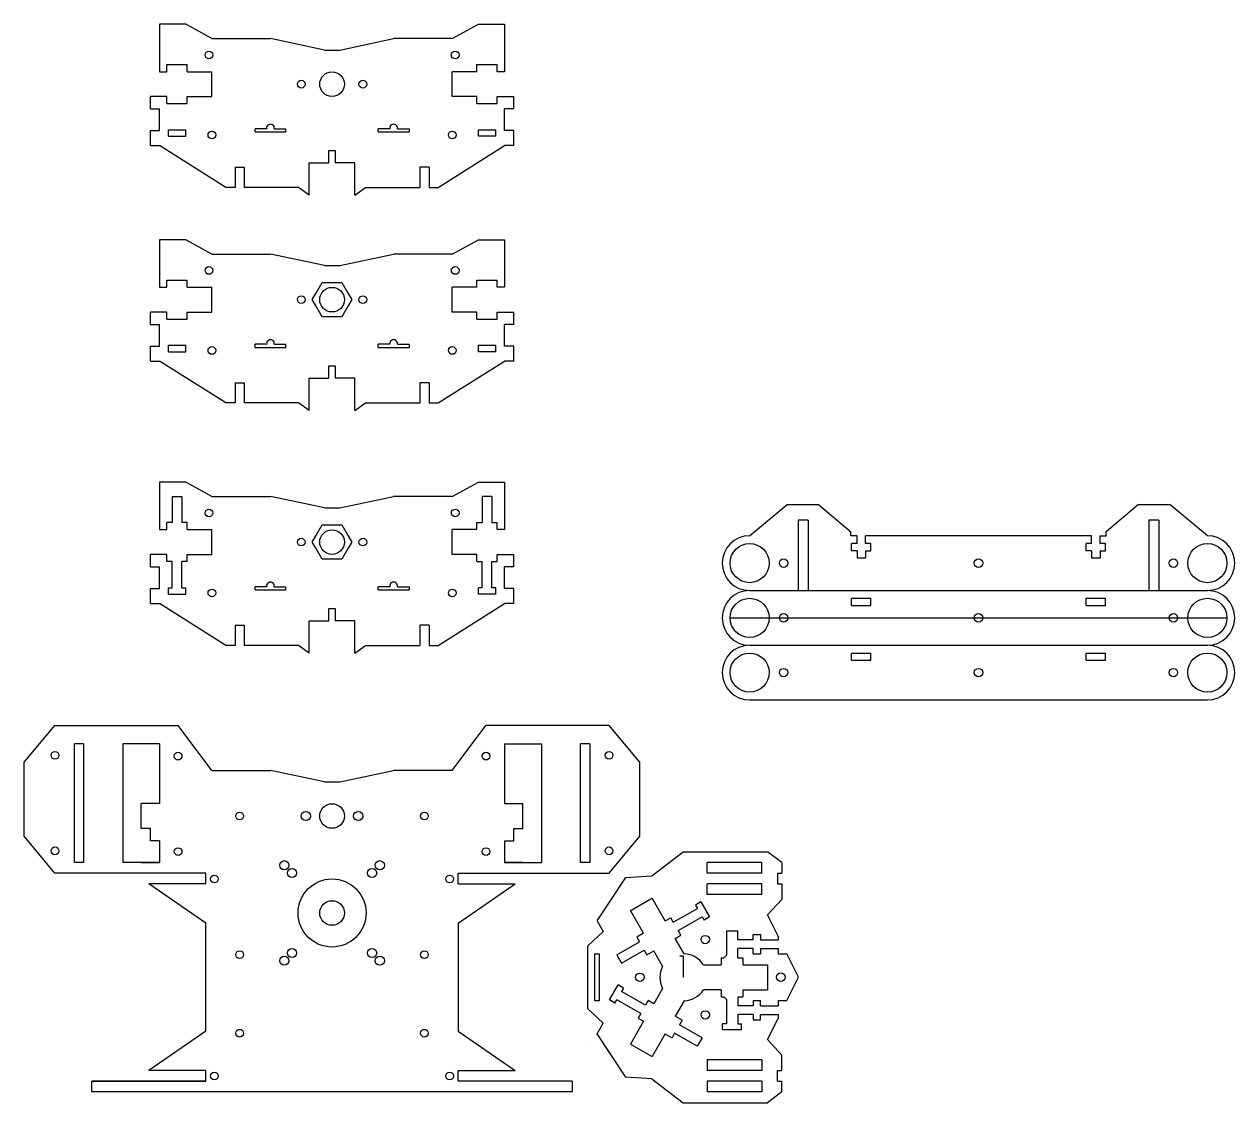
# Model space of a CAD drawing. Extents: x 5 to 993, y -300 to 130.
# Drawn here: x 600 to 993.2, y -242.6 to 107.8 of the extents above; entities that cross this region are included whole.
import ezdxf

# ---------------------------------------------------------------- set-up
doc = ezdxf.new("R2010")
doc.units = 0
doc.header["$MEASUREMENT"] = 0
doc.layers.get('0').update_dxf_attribs({"true_color": 0xffffff})

msp = doc.modelspace()

# ---------------------------------------------------------------- linework, layer by layer
for p, q in [((644, 107.76), (643.99, 92.33)), ((652.46, 107.76), (644, 107.76)), ((660.96, 103.11), (652.46, 107.76)), ((739.04, 103.11), (747.54, 107.76)), ((747.54, 107.76), (756, 107.76)), ((756, 107.76), (756.01, 92.33)), ((660.96, 103.11), (680, 103.11)), ((697.5, 99.36), (680, 103.11)), ((702.5, 99.36), (720, 103.11)), ((739.04, 103.11), (720, 103.11)), ((697.5, 99.36), (702.5, 99.36)), ((646.36, 92.33), (646.36, 94.62)), ((646.36, 94.62), (652.94, 94.62)), ((652.94, 92.33), (652.94, 94.62)), ((747.06, 92.33), (747.06, 94.62)), ((747.06, 94.62), (753.64, 94.62)), ((753.64, 92.33), (753.64, 94.62)), ((643.99, 92.33), (646.36, 92.33)), ((652.94, 92.33), (660.96, 92.33)), ((660.96, 84.23), (660.96, 92.33)), ((739.04, 84.23), (739.04, 92.33)), ((747.06, 92.33), (739.04, 92.33)), ((756.01, 92.33), (753.64, 92.33)), ((640.99, 80.26), (640.99, 84.23)), ((646.36, 84.23), (640.99, 84.23)), ((646.36, 81.95), (646.36, 84.23)), ((652.94, 84.23), (660.96, 84.23)), ((652.94, 81.95), (652.94, 84.23)), ((747.06, 84.23), (739.04, 84.23)), ((747.06, 81.95), (747.06, 84.23)), ((753.64, 81.95), (753.64, 84.23)), ((753.64, 84.23), (759.01, 84.23)), ((759.01, 80.26), (759.01, 84.23)), ((640.99, 80.26), (643.99, 80.26)), ((643.99, 73.18), (643.99, 80.26)), ((646.36, 81.95), (652.94, 81.95)), ((747.06, 81.95), (753.64, 81.95)), ((759.01, 80.26), (756.01, 80.26)), ((756.01, 73.18), (756.01, 80.26)), ((640.99, 73.18), (643.99, 73.18)), ((640.99, 68.33), (640.99, 73.18)), ((646.84, 71.37), (646.84, 73.45)), ((646.84, 73.45), (652.46, 73.45)), ((646.84, 71.37), (652.46, 71.37)), ((652.46, 71.37), (652.46, 73.45)), ((675, 72.78), (675, 73.78)), ((678.78, 73.78), (675, 73.78)), ((675, 72.78), (685, 72.78)), ((681.22, 73.78), (685, 73.78)), ((685, 72.78), (685, 73.78)), ((715, 72.78), (715, 73.78)), ((718.78, 73.78), (715, 73.78)), ((715, 72.78), (725, 72.78)), ((721.22, 73.78), (725, 73.78)), ((725, 73.78), (725, 72.78)), ((747.54, 71.37), (747.54, 73.45)), ((747.54, 73.45), (753.16, 73.45)), ((753.16, 71.37), (747.54, 71.37)), ((753.16, 71.37), (753.16, 73.45)), ((759.01, 73.18), (756.01, 73.18)), ((759.01, 68.33), (759.01, 73.18)), ((640.99, 68.33), (643.99, 68.33)), ((665.52, 54.73), (643.99, 68.33)), ((734.48, 54.73), (756.01, 68.33)), ((759.01, 68.33), (756.01, 68.33)), ((699, 62.76), (699, 66.76)), ((699, 66.76), (701, 66.76)), ((701, 66.76), (701, 62.76)), ((668.5, 61.28), (671.5, 61.28)), ((668.5, 61.28), (668.5, 54.73)), ((671.5, 61.28), (671.5, 54.73)), ((692.57, 52.24), (692.57, 62.76)), ((692.57, 62.76), (699, 62.76)), ((707.43, 62.76), (701, 62.76)), ((707.43, 52.24), (707.43, 62.76)), ((731.5, 61.28), (728.5, 61.28)), ((728.5, 61.28), (728.5, 54.73)), ((731.5, 61.28), (731.5, 54.73)), ((667.91, 54.73), (665.52, 54.73)), ((668.5, 54.73), (665.52, 54.73)), ((689.14, 54.73), (671.5, 54.73)), ((689.14, 54.73), (689.14, 54.73)), ((692.57, 52.24), (689.14, 54.73)), ((707.43, 52.24), (710.86, 54.73)), ((710.86, 54.73), (728.5, 54.73)), ((731.5, 54.73), (734.48, 54.73)), ((732.09, 54.73), (734.48, 54.73)), ((644, 37.76), (643.99, 22.33)), ((652.46, 37.76), (644, 37.76)), ((660.96, 33.11), (652.46, 37.76)), ((739.04, 33.11), (747.54, 37.76)), ((747.54, 37.76), (756, 37.76)), ((756, 37.76), (756.01, 22.33)), ((660.96, 33.11), (680, 33.11)), ((697.5, 29.36), (680, 33.11)), ((702.5, 29.36), (720, 33.11)), ((739.04, 33.11), (720, 33.11)), ((697.5, 29.36), (702.5, 29.36)), ((646.36, 22.33), (646.36, 24.62)), ((646.36, 24.62), (652.94, 24.62)), ((652.94, 22.33), (652.94, 24.62)), ((694.73, 20.28), (696.79, 23.85)), ((696.79, 23.85), (703.21, 23.85)), ((703.21, 23.85), (705.27, 20.28)), ((747.06, 22.33), (747.06, 24.62)), ((747.06, 24.62), (753.64, 24.62)), ((753.64, 22.33), (753.64, 24.62)), ((643.99, 22.33), (646.36, 22.33)), ((652.94, 22.33), (660.96, 22.33)), ((660.96, 14.23), (660.96, 22.33)), ((693.58, 18.28), (694.73, 20.28)), ((705.27, 20.28), (706.42, 18.28)), ((739.04, 14.23), (739.04, 22.33)), ((747.06, 22.33), (739.04, 22.33)), ((756.01, 22.33), (753.64, 22.33)), ((694.73, 16.29), (693.58, 18.28)), ((696.79, 12.72), (694.73, 16.29)), ((705.27, 16.29), (703.21, 12.72)), ((706.42, 18.28), (705.27, 16.29)), ((640.99, 10.26), (640.99, 14.23)), ((646.36, 14.23), (640.99, 14.23)), ((646.36, 11.95), (646.36, 14.23)), ((646.36, 11.95), (652.94, 11.95)), ((652.94, 14.23), (660.96, 14.23)), ((652.94, 11.95), (652.94, 14.23)), ((703.21, 12.72), (696.79, 12.72)), ((747.06, 14.23), (739.04, 14.23)), ((747.06, 11.95), (747.06, 14.23)), ((747.06, 11.95), (753.64, 11.95)), ((753.64, 11.95), (753.64, 14.23)), ((753.64, 14.23), (759.01, 14.23)), ((759.01, 10.26), (759.01, 14.23)), ((640.99, 10.26), (643.99, 10.26)), ((643.99, 3.18), (643.99, 10.26)), ((759.01, 10.26), (756.01, 10.26)), ((756.01, 3.18), (756.01, 10.26)), ((640.99, 3.18), (643.99, 3.18)), ((640.99, -1.67), (640.99, 3.18)), ((646.84, 1.37), (646.84, 3.45)), ((646.84, 3.45), (652.46, 3.45)), ((646.84, 1.37), (652.46, 1.37)), ((652.46, 1.37), (652.46, 3.45)), ((675, 2.78), (675, 3.78)), ((678.78, 3.78), (675, 3.78)), ((675, 2.78), (685, 2.78)), ((681.22, 3.78), (685, 3.78)), ((685, 2.78), (685, 3.78)), ((715, 2.78), (715, 3.78)), ((718.78, 3.78), (715, 3.78)), ((715, 2.78), (725, 2.78)), ((721.22, 3.78), (725, 3.78)), ((725, 3.78), (725, 2.78)), ((747.54, 1.37), (747.54, 3.45)), ((747.54, 3.45), (753.16, 3.45)), ((753.16, 1.37), (747.54, 1.37)), ((753.16, 1.37), (753.16, 3.45)), ((759.01, 3.18), (756.01, 3.18)), ((759.01, -1.67), (759.01, 3.18)), ((640.99, -1.67), (643.99, -1.67)), ((665.52, -15.27), (643.99, -1.67)), ((699, -7.24), (699, -3.24)), ((699, -3.24), (701, -3.24)), ((701, -3.24), (701, -7.24)), ((734.48, -15.27), (756.01, -1.67)), ((759.01, -1.67), (756.01, -1.67)), ((692.57, -17.76), (692.57, -7.24)), ((692.57, -7.24), (699, -7.24)), ((707.43, -7.24), (701, -7.24)), ((707.43, -17.76), (707.43, -7.24)), ((668.5, -8.72), (671.5, -8.72)), ((668.5, -8.72), (668.5, -15.27)), ((671.5, -8.72), (671.5, -15.27)), ((731.5, -8.72), (728.5, -8.72)), ((728.5, -8.72), (728.5, -15.27)), ((731.5, -8.72), (731.5, -15.27)), ((667.91, -15.27), (665.52, -15.27)), ((668.5, -15.27), (665.52, -15.27)), ((689.14, -15.27), (671.5, -15.27)), ((689.14, -15.27), (689.14, -15.27)), ((692.57, -17.76), (689.14, -15.27)), ((707.43, -17.76), (710.86, -15.27)), ((710.86, -15.27), (728.5, -15.27)), ((731.5, -15.27), (734.48, -15.27)), ((732.09, -15.27), (734.48, -15.27)), ((644, -41), (643.99, -56.43)), ((652.46, -41), (644, -41)), ((660.96, -45.64), (652.46, -41)), ((739.04, -45.64), (747.54, -41)), ((747.54, -41), (756, -41)), ((756, -41), (756.01, -56.43)), ((648.09, -45.64), (648.09, -54.14)), ((648.09, -45.64), (651.21, -45.64)), ((651.21, -45.64), (651.21, -54.14)), ((660.96, -45.64), (680, -45.64)), ((697.5, -49.39), (680, -45.64)), ((702.5, -49.39), (720, -45.64)), ((739.04, -45.64), (720, -45.64)), ((748.79, -45.64), (748.79, -54.14)), ((751.91, -45.64), (748.79, -45.64)), ((751.91, -45.64), (751.91, -54.14)), ((697.5, -49.39), (702.5, -49.39)), ((835.64, -58.41), (847.88, -48.25)), ((847.88, -48.25), (858.04, -48.25)), ((858.04, -48.25), (868.49, -57.14)), ((961.96, -48.25), (951.51, -57.14)), ((961.96, -48.25), (972.12, -48.25)), ((984.36, -58.41), (972.12, -48.25)), ((646.36, -56.43), (646.36, -54.14)), ((648.09, -54.14), (646.36, -54.14)), ((652.94, -54.14), (651.21, -54.14)), ((652.94, -56.43), (652.94, -54.14)), ((694.73, -58.48), (696.79, -54.91)), ((696.79, -54.91), (703.21, -54.91)), ((703.21, -54.91), (705.27, -58.48)), ((747.06, -56.43), (747.06, -54.14)), ((747.06, -54.14), (748.79, -54.14)), ((751.91, -54.14), (753.64, -54.14)), ((753.64, -56.43), (753.64, -54.14)), ((643.99, -56.43), (646.36, -56.43)), ((652.94, -56.43), (660.96, -56.43)), ((660.96, -64.52), (660.96, -56.43)), ((693.58, -60.47), (694.73, -58.48)), ((705.27, -58.48), (706.42, -60.47)), ((739.04, -64.52), (739.04, -56.43)), ((747.06, -56.43), (739.04, -56.43)), ((756.01, -56.43), (753.64, -56.43)), ((868.49, -58.41), (868.49, -57.14)), ((870.53, -58.41), (868.49, -58.41)), ((870.53, -60.95), (870.53, -58.41)), ((946.73, -58.41), (873.27, -58.41)), ((873.27, -60.95), (873.27, -58.41)), ((946.73, -60.95), (946.73, -58.41)), ((949.47, -58.41), (951.51, -58.41)), ((949.47, -60.95), (949.47, -58.41)), ((951.51, -58.41), (951.51, -57.14)), ((694.73, -62.47), (693.58, -60.47)), ((696.79, -66.04), (694.73, -62.47)), ((705.27, -62.47), (703.21, -66.04)), ((706.42, -60.47), (705.27, -62.47)), ((868.77, -63.27), (868.77, -60.95)), ((870.53, -60.95), (868.77, -60.95)), ((875.03, -60.95), (873.27, -60.95)), ((875.03, -63.27), (875.03, -60.95)), ((944.97, -63.27), (944.97, -60.95)), ((946.73, -60.95), (944.97, -60.95)), ((951.23, -60.95), (949.47, -60.95)), ((951.23, -63.27), (951.23, -60.95)), ((640.99, -68.5), (640.99, -64.52)), ((646.36, -64.52), (640.99, -64.52)), ((646.36, -66.81), (646.36, -64.52)), ((648.09, -66.81), (646.36, -66.81)), ((648.09, -75.31), (648.09, -66.81)), ((651.21, -75.31), (651.21, -66.81)), ((652.94, -66.81), (651.21, -66.81)), ((652.94, -64.52), (660.96, -64.52)), ((652.94, -66.81), (652.94, -64.52)), ((703.21, -66.04), (696.79, -66.04)), ((747.06, -64.52), (739.04, -64.52)), ((747.06, -66.81), (747.06, -64.52)), ((747.06, -66.81), (748.79, -66.81)), ((748.79, -75.31), (748.79, -66.81)), ((751.91, -75.31), (751.91, -66.81)), ((751.91, -66.81), (753.64, -66.81)), ((753.64, -66.81), (753.64, -64.52)), ((753.64, -64.52), (759.01, -64.52)), ((759.01, -68.5), (759.01, -64.52)), ((870.53, -63.27), (868.77, -63.27)), ((870.53, -63.27), (870.53, -65.62)), ((870.53, -65.62), (873.27, -65.62)), ((873.27, -63.27), (873.27, -65.62)), ((873.27, -63.27), (875.03, -63.27)), ((946.73, -63.27), (944.97, -63.27)), ((946.73, -63.27), (946.73, -65.62)), ((946.73, -65.62), (949.47, -65.62)), ((949.47, -63.27), (949.47, -65.62)), ((949.47, -63.27), (951.23, -63.27)), ((640.99, -68.5), (643.99, -68.5)), ((643.99, -75.57), (643.99, -68.5)), ((759.01, -68.5), (756.01, -68.5)), ((756.01, -75.57), (756.01, -68.5)), ((640.99, -75.57), (643.99, -75.57)), ((640.99, -80.43), (640.99, -75.57)), ((640.99, -75.57), (643.99, -75.57)), ((646.84, -77.39), (646.84, -75.31)), ((646.84, -75.31), (648.09, -75.31)), ((646.84, -77.39), (652.46, -77.39)), ((651.21, -75.31), (652.46, -75.31)), ((652.46, -77.39), (652.46, -75.31)), ((675, -75.97), (675, -74.97)), ((678.78, -74.97), (675, -74.97)), ((675, -75.97), (685, -75.97)), ((681.22, -74.97), (685, -74.97)), ((685, -75.97), (685, -74.97)), ((715, -75.97), (715, -74.97)), ((718.78, -74.97), (715, -74.97)), ((715, -75.97), (725, -75.97)), ((721.22, -74.97), (725, -74.97)), ((725, -74.97), (725, -75.97)), ((747.54, -77.39), (747.54, -75.31)), ((748.79, -75.31), (747.54, -75.31)), ((753.16, -77.39), (747.54, -77.39)), ((753.16, -75.31), (751.91, -75.31)), ((753.16, -77.39), (753.16, -75.31)), ((759.01, -75.57), (756.01, -75.57)), ((759.01, -80.43), (759.01, -75.57)), ((835.64, -76.19), (984.36, -76.19)), ((835.64, -76.19), (984.36, -76.19)), ((640.99, -80.43), (643.99, -80.43)), ((665.52, -94.03), (643.99, -80.43)), ((699, -86), (699, -82)), ((699, -82), (701, -82)), ((701, -82), (701, -86)), ((734.48, -94.03), (756.01, -80.43)), ((759.01, -80.43), (756.01, -80.43)), ((692.57, -96.52), (692.57, -86)), ((692.57, -86), (699, -86)), ((707.43, -86), (701, -86)), ((707.43, -96.52), (707.43, -86)), ((829.29, -85.08), (990.71, -85.08)), ((668.5, -87.47), (671.5, -87.47)), ((668.5, -87.47), (668.5, -94.03)), ((671.5, -87.47), (671.5, -94.03)), ((731.5, -87.47), (728.5, -87.47)), ((728.5, -87.47), (728.5, -94.03)), ((731.5, -87.47), (731.5, -94.03)), ((667.91, -94.03), (665.52, -94.03)), ((668.5, -94.03), (665.52, -94.03)), ((689.14, -94.03), (671.5, -94.03)), ((689.14, -94.03), (689.14, -94.03)), ((692.57, -96.52), (689.14, -94.03)), ((707.43, -96.52), (710.86, -94.03)), ((710.86, -94.03), (728.5, -94.03)), ((731.5, -94.03), (734.48, -94.03)), ((732.09, -94.03), (734.48, -94.03)), ((835.64, -93.97), (984.36, -93.97)), ((835.64, -93.97), (984.36, -93.97)), ((835.64, -111.75), (984.36, -111.75)), ((600, -132), (610, -120)), ((610, -120), (650, -120)), ((660.96, -134.62), (650, -120)), ((739.04, -134.62), (750, -120)), ((790, -120), (750, -120)), ((800, -132), (790, -120)), ((619.29, -125.95), (616.29, -125.95)), ((616.29, -164.55), (616.29, -125.95)), ((619.29, -125.95), (619.29, -164.55)), ((643.99, -125.95), (631.99, -125.95)), ((631.99, -125.95), (631.99, -164.55)), ((643.99, -125.95), (643.99, -145.4)), ((756.01, -125.95), (756.01, -145.4)), ((756.01, -125.95), (768.01, -125.95)), ((768.01, -125.95), (768.01, -164.55)), ((783.71, -125.95), (780.71, -125.95)), ((780.71, -164.55), (780.71, -125.95)), ((783.71, -125.95), (783.71, -164.55)), ((600, -156.01), (600, -132)), ((800, -156.01), (800, -132)), ((660.96, -134.62), (680, -134.62)), ((697.5, -138.37), (680, -134.62)), ((702.5, -138.37), (720, -134.62)), ((739.04, -134.62), (720, -134.62)), ((697.5, -138.37), (702.5, -138.37)), ((643.99, -145.4), (637.99, -145.4)), ((637.99, -153.5), (637.99, -145.4)), ((756.01, -145.4), (762.01, -145.4)), ((762.01, -153.5), (762.01, -145.4)), ((610, -168.02), (600, -156.01)), ((640.99, -153.5), (637.99, -153.5)), ((640.99, -157.47), (640.99, -153.5)), ((759.01, -153.5), (762.01, -153.5)), ((759.01, -157.47), (759.01, -153.5)), ((790, -168.02), (800, -156.01)), ((643.99, -157.47), (640.99, -157.47)), ((643.99, -157.47), (643.99, -164.55)), ((756.01, -157.47), (759.01, -157.47)), ((756.01, -157.47), (756.01, -164.55)), ((803.85, -168.92), (814.06, -161.04)), ((814.06, -161.04), (841.43, -161.04)), ((846.07, -164.55), (841.43, -161.04)), ((619.29, -164.55), (616.29, -164.55)), ((643.99, -164.55), (631.99, -164.55)), ((637.99, -164.55), (643.99, -164.55)), ((762.01, -164.55), (756.01, -164.55)), ((756.01, -164.55), (768.01, -164.55)), ((783.71, -164.55), (780.71, -164.55)), ((821.82, -168.02), (821.82, -164.55)), ((839.6, -164.55), (821.82, -164.55)), ((839.6, -168.02), (839.6, -164.55)), ((846.07, -164.55), (846.07, -168.02)), ((659, -168.02), (610, -168.02)), ((659, -171.48), (659, -168.02)), ((741, -168.02), (790, -168.02)), ((741, -171.48), (741, -168.02)), ((795.42, -169.42), (803.85, -168.92)), ((812.64, -169.05), (812.64, -169.05)), ((839.6, -168.02), (821.82, -168.02)), ((844.68, -168.02), (844.68, -171.48)), ((844.68, -168.02), (846.07, -168.02)), ((844.68, -168.02), (846.07, -168.02)), ((659, -171.48), (640.5, -171.48)), ((659, -184.28), (640.5, -171.48)), ((741, -171.48), (759.5, -171.48)), ((741, -184.28), (759.5, -171.48)), ((786.12, -183.51), (795.42, -169.42)), ((821.82, -174.95), (821.82, -171.48)), ((839.6, -171.48), (821.82, -171.48)), ((839.6, -174.95), (839.6, -171.48)), ((844.68, -171.48), (846.07, -171.48)), ((846.07, -171.48), (846.07, -176.53)), ((796.95, -180.16), (803.96, -176.11)), ((797.39, -179.91), (803.52, -176.37)), ((808.23, -183.5), (803.96, -176.11)), ((839.6, -174.95), (821.82, -174.95)), ((841.43, -181.58), (846.07, -176.53)), ((801.21, -187.55), (796.95, -180.16)), ((810.86, -183.97), (818.66, -179.47)), ((819.83, -177.35), (818.03, -178.39)), ((818.03, -178.39), (818.66, -179.47)), ((819.83, -177.35), (822.64, -182.21)), ((659, -219.36), (659, -184.28)), ((741, -184.28), (741, -219.36)), ((786.12, -183.51), (788.09, -186.91)), ((808.23, -183.5), (810, -182.48)), ((808.23, -183.5), (810, -182.48)), ((810.73, -183.75), (810, -182.48)), ((810.86, -183.97), (810, -182.48)), ((812.42, -186.68), (820.22, -182.18)), ((820.22, -182.18), (820.84, -183.25)), ((822.64, -182.21), (820.84, -183.25)), ((844.87, -188.47), (841.43, -181.58)), ((783.01, -191.68), (788.09, -186.91)), ((801.21, -187.55), (799, -188.82)), ((811.51, -189.2), (813.28, -188.17)), ((813.28, -188.17), (812.42, -186.68)), ((828.1, -186.72), (831.78, -186.72)), ((828.1, -186.72), (828.1, -194.62)), ((831.78, -189.72), (831.78, -186.72)), ((836.82, -187.97), (839.14, -187.97)), ((836.82, -189.72), (836.82, -187.97)), ((839.14, -187.97), (839.14, -189.72)), ((844.87, -188.47), (844.87, -189.72)), ((783.01, -191.68), (783.01, -212)), ((792.51, -194.57), (799.87, -190.32)), ((799, -188.82), (799.87, -190.32)), ((814.4, -194.2), (811.51, -189.2)), ((836.82, -189.72), (831.78, -189.72)), ((836.82, -192.49), (831.78, -192.49)), ((831.78, -195.48), (831.78, -192.53)), ((836.82, -194.23), (836.82, -192.49)), ((839.14, -189.72), (844.87, -189.72)), ((839.14, -192.49), (839.14, -194.23)), ((839.14, -192.49), (844.87, -192.49)), ((844.87, -192.49), (844.87, -194.24)), ((785.29, -194.22), (786.82, -194.22)), ((785.29, -194.22), (785.29, -209.46)), ((786.82, -194.22), (786.82, -209.46)), ((792.51, -194.57), (794.07, -197.27)), ((794.07, -197.27), (801.43, -193.02)), ((801.43, -193.02), (802.29, -194.52)), ((802.29, -194.52), (804.5, -193.25)), ((807.39, -198.25), (804.5, -193.25)), ((814.14, -195), (813, -195)), ((814.14, -201.84), (814.14, -195)), ((824.92, -193.15), (824.92, -193.15)), ((826.37, -195.48), (827.24, -195.48)), ((826.37, -195.48), (826.37, -197.77)), ((828.1, -194.62), (827.24, -195.48)), ((831.78, -195.48), (833.46, -195.48)), ((833.46, -195.48), (833.46, -197.77)), ((836.82, -194.23), (839.14, -194.23)), ((844.87, -194.24), (847.76, -194.24)), ((851.54, -201.82), (847.76, -194.24)), ((820.61, -197.77), (826.37, -197.77)), ((833.46, -197.77), (841.48, -197.77)), ((841.48, -197.77), (841.48, -205.87)), ((790.08, -209.16), (792.89, -204.29)), ((794.69, -205.33), (792.89, -204.29)), ((847.76, -209.4), (851.54, -201.82)), ((794.69, -205.33), (794.07, -206.41)), ((801.86, -210.91), (794.07, -206.41)), ((807.39, -205.43), (804.49, -210.44)), ((826.37, -205.87), (820.65, -205.87)), ((826.37, -205.87), (826.37, -208.16)), ((826.37, -208.16), (827.24, -208.16)), ((828.1, -209.02), (827.24, -208.16)), ((831.78, -208.16), (833.46, -208.16)), ((831.78, -208.16), (831.78, -211.15)), ((833.46, -205.87), (841.48, -205.87)), ((833.46, -205.87), (833.46, -208.16)), ((783.01, -212), (788.09, -216.77)), ((786.82, -209.46), (785.29, -209.46)), ((791.88, -210.2), (790.08, -209.16)), ((791.88, -210.2), (792.5, -209.12)), ((800.3, -213.62), (792.5, -209.12)), ((802.72, -209.42), (801.86, -210.91)), ((804.49, -210.44), (802.72, -209.42)), ((814.4, -209.48), (811.51, -214.49)), ((828.1, -209.02), (828.1, -216.92)), ((836.82, -211.15), (831.78, -211.15)), ((836.82, -209.41), (839.14, -209.41)), ((836.82, -209.41), (836.82, -211.15)), ((839.14, -211.15), (839.14, -209.41)), ((839.14, -211.15), (844.87, -211.15)), ((844.87, -209.4), (844.87, -211.15)), ((844.87, -209.4), (847.76, -209.4)), ((801.21, -216.14), (796.94, -223.52)), ((800.3, -213.62), (799.44, -215.12)), ((799.44, -215.12), (801.21, -216.14)), ((813.72, -215.77), (811.51, -214.49)), ((813.72, -215.77), (812.85, -217.26)), ((836.82, -213.92), (831.78, -213.92)), ((831.78, -213.92), (831.78, -216.92)), ((836.82, -213.92), (836.82, -215.67)), ((836.82, -215.67), (839.14, -215.67)), ((839.14, -215.67), (839.14, -213.92)), ((839.14, -213.92), (844.87, -213.92)), ((841.43, -222.06), (844.87, -215.17)), ((844.87, -213.92), (844.87, -215.17)), ((659, -219.36), (640.5, -232.16)), ((741, -219.36), (759.5, -232.16)), ((786.12, -220.18), (788.09, -216.77)), ((795.42, -234.26), (786.12, -220.18)), ((808.22, -220.19), (803.96, -227.57)), ((808.22, -220.19), (810.43, -221.46)), ((811.29, -219.96), (810.43, -221.46)), ((818.65, -224.21), (811.29, -219.96)), ((820.21, -221.51), (812.85, -217.26)), ((826.86, -218.75), (826.86, -216.92)), ((828.1, -216.92), (826.86, -216.92)), ((826.86, -218.75), (833.02, -218.75)), ((831.78, -216.92), (833.02, -216.92)), ((833.02, -218.75), (833.02, -216.92)), ((785.94, -220.49), (785.94, -220.49)), ((796.94, -223.52), (803.96, -227.57)), ((820.21, -221.51), (818.65, -224.21)), ((841.43, -222.06), (846.07, -227.11)), ((783.64, -224.55), (783.64, -224.55)), ((846.07, -232.16), (846.07, -227.11)), ((821.82, -228.69), (821.82, -232.16)), ((839.6, -228.69), (821.82, -228.69)), ((839.6, -228.69), (839.6, -232.16)), ((659, -235.62), (621.99, -235.62)), ((621.99, -235.62), (659, -235.62)), ((621.99, -239.09), (621.99, -235.62)), ((659, -232.16), (640.5, -232.16)), ((659, -235.62), (659, -232.16)), ((741, -232.16), (759.5, -232.16)), ((741, -235.62), (741, -232.16)), ((778.01, -235.62), (741, -235.62)), ((778.01, -235.62), (778.01, -239.09)), ((803.84, -234.77), (795.42, -234.26)), ((803.84, -234.77), (814.06, -242.6)), ((839.6, -232.16), (821.82, -232.16)), ((821.82, -235.62), (821.82, -239.09)), ((839.6, -235.62), (821.82, -235.62)), ((839.6, -235.62), (821.82, -235.62)), ((839.6, -235.62), (821.82, -235.62)), ((839.6, -235.62), (839.6, -239.09)), ((844.68, -235.62), (844.68, -232.16)), ((844.68, -232.16), (846.07, -232.16)), ((844.68, -235.62), (846.07, -235.62)), ((844.68, -235.62), (846.07, -235.62)), ((846.07, -239.09), (846.07, -235.62)), ((778.01, -239.09), (621.99, -239.09)), ((839.6, -239.09), (821.82, -239.09)), ((846.07, -239.09), (841.43, -242.6)), ((814.06, -242.6), (841.43, -242.6))]:
    msp.add_line(p, q)
at = {"color": 6, "true_color": 0xff00ff}
for p, q in [((854.69, -53.33), (851.39, -53.33)), ((851.39, -53.33), (851.39, -76.19)), ((854.69, -53.33), (854.69, -76.19)), ((968.61, -53.33), (965.31, -53.33)), ((965.31, -53.33), (965.31, -76.19)), ((968.61, -53.33), (968.61, -76.19))]:
    msp.add_line(p, q, dxfattribs=at)
at = {"color": 3, "true_color": 0x00ff00}
for p, q in [((868.77, -78.73), (875.03, -78.73)), ((868.77, -81.05), (868.77, -78.73)), ((868.77, -81.05), (875.03, -81.05)), ((875.03, -81.05), (875.03, -78.73)), ((944.97, -78.73), (951.23, -78.73)), ((944.97, -81.05), (944.97, -78.73)), ((944.97, -81.05), (951.23, -81.05)), ((951.23, -81.05), (951.23, -78.73)), ((868.77, -96.51), (875.03, -96.51)), ((868.77, -98.83), (868.77, -96.51)), ((875.03, -98.83), (875.03, -96.51)), ((944.97, -96.51), (951.23, -96.51)), ((944.97, -98.83), (944.97, -96.51)), ((951.23, -98.83), (951.23, -96.51)), ((868.77, -98.83), (875.03, -98.83)), ((944.97, -98.83), (951.23, -98.83))]:
    msp.add_line(p, q, dxfattribs=at)
for centre, radius in [((660, 97.76), 1.25), ((740, 97.76), 1.25), ((700, 88.28), 4), ((690, 88.28), 1.25), ((710, 88.28), 1.25), ((660.96, 71.78), 1.25), ((739.04, 71.78), 1.25), ((660, 27.76), 1.25), ((740, 27.76), 1.25), ((700, 18.28), 4), ((690, 18.28), 1.25), ((710, 18.28), 1.25), ((660.96, 1.78), 1.25), ((739.04, 1.78), 1.25), ((660, -51), 1.25), ((740, -51), 1.25), ((700, -60.47), 4), ((690, -60.47), 1.25), ((710, -60.47), 1.25), ((660.96, -76.97), 1.25), ((739.04, -76.97), 1.25), ((610, -129.74), 1.25), ((650, -130), 1.25), ((750, -130), 1.25), ((790, -129.74), 1.25), ((700, -149.45), 4), ((700, -149.45), 4), ((670, -149.45), 1.25), ((691.5, -149.45), 1.5), ((708.5, -149.45), 1.5), ((730, -149.45), 1.25), ((610, -160.76), 1.25), ((650, -161.01), 1.25), ((750, -161.01), 1.25), ((790, -160.76), 1.25), ((684.5, -165.45), 1.5), ((715.5, -165.45), 1.5), ((661.78, -169.9), 1.25), ((687, -167.95), 1.5), ((713, -167.95), 1.5), ((738.22, -169.9), 1.25), ((700, -180.95), 11.05), ((700, -180.95), 4), ((821.24, -189.59), 1.38), ((687, -193.95), 1.5), ((713, -193.95), 1.5), ((670, -194.5), 1.25), ((684.5, -196.45), 1.5), ((715.5, -196.45), 1.5), ((730, -194.5), 1.25), ((799.97, -201.84), 1.38), ((845.78, -201.82), 1.38), ((821.24, -214.08), 1.38), ((670, -220), 1.25), ((730, -220), 1.25), ((661.78, -233.89), 1.25), ((738.22, -233.89), 1.25)]:
    msp.add_circle(centre, radius)
for centre, radius in [((835.64, -67.3), 6.35), ((984.36, -67.3), 6.35), ((846.69, -67.3), 1.37), ((910, -67.3), 1.37), ((973.31, -67.3), 1.37), ((835.64, -85.08), 6.35), ((984.36, -85.08), 6.35), ((846.69, -85.08), 1.37), ((910, -85.08), 1.37), ((973.31, -85.08), 1.37), ((835.64, -102.86), 6.35), ((984.36, -102.86), 6.35), ((846.69, -102.86), 1.37), ((910, -102.86), 1.37), ((973.31, -102.86), 1.37)]:
    msp.add_circle(centre, radius, dxfattribs=at)
for centre, radius, start, end in [((680, 74.03), 1.25, 348.6181, 191.3819), ((720, 74.03), 1.25, 348.6181, 191.3819), ((680, 4.03), 1.25, 348.6181, 191.3819), ((720, 4.03), 1.25, 348.6181, 191.3819), ((835.64, -67.3), 8.89, 90, 270), ((984.36, -67.3), 8.89, 270, 90), ((680, -74.73), 1.25, 348.6181, 191.3819), ((720, -74.73), 1.25, 348.6181, 191.3819), ((835.64, -85.08), 8.89, 90, 270), ((984.36, -85.08), 8.89, 270, 90), ((835.64, -102.86), 8.89, 90, 270), ((984.36, -102.86), 8.89, 270, 90), ((814.14, -201.84), 7.64, 32.1565, 88.0105), ((814.14, -201.84), 7.64, 151.9895, 208.0105), ((814.14, -201.84), 7.64, 271.9895, 328.2466)]:
    msp.add_arc(centre, radius, start, end)

doc.saveas('drawing.dxf')
